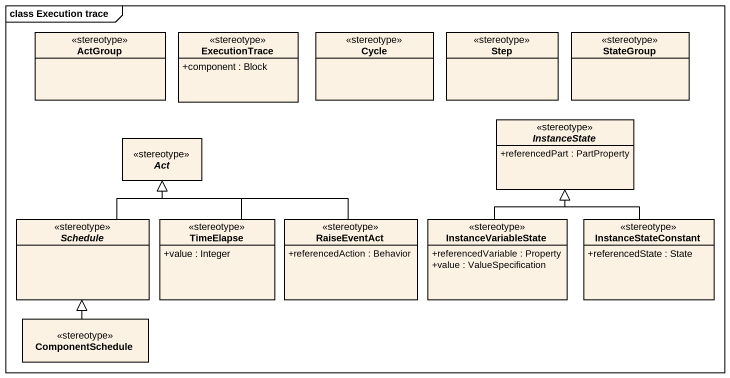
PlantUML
@startuml
mainframe class Execution trace
hide circle
hide empty members
skinparam classAttributeIconSize 0
class ActGroup <<stereotype>>
class ExecutionTrace <<stereotype>> {
  +component : Block
}
class Cycle <<stereotype>>
class Step <<stereotype>>
class StateGroup <<stereotype>>
abstract class InstanceState <<stereotype>> {
  +referencedPart : PartProperty
}
abstract class Act <<stereotype>>
abstract class Schedule <<stereotype>>
class TimeElapse <<stereotype>> {
  +value : Integer
}
class RaiseEventAct <<stereotype>> {
  +referencedAction : Behavior
}
class InstanceVariableState <<stereotype>> {
  +referencedVariable : Property
  +value : ValueSpecification
}
class InstanceStateConstant <<stereotype>> {
  +referencedState : State
}
class ComponentSchedule <<stereotype>>
Schedule -up-|> Act
TimeElapse -up-|> Act
RaiseEventAct -left-|> Act
InstanceVariableState -up-|> InstanceState
InstanceStateConstant -up-|> InstanceState
ComponentSchedule -up-|> Schedule
@enduml
